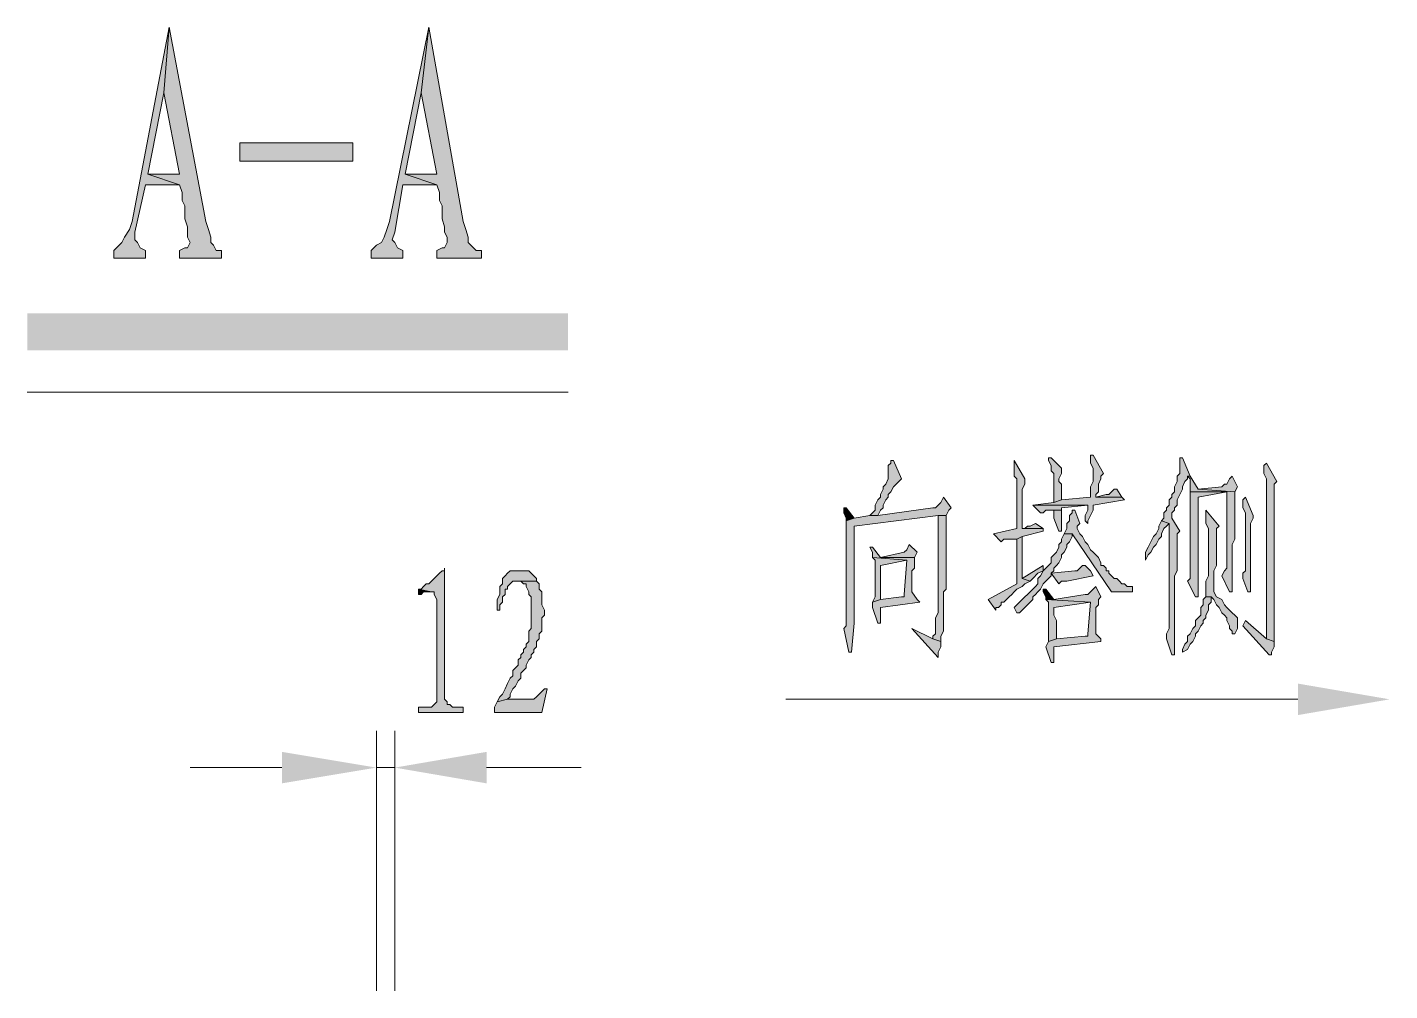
# Model space of a CAD drawing. Header units: inches. Extents: x 20 to 409, y 5 to 283.
# Drawn here: x 66.05 to 88.02, y 121.34 to 136.88 of the extents above; entities that cross this region are included whole.
import ezdxf

# ---------------------------------------------------------------- set-up
doc = ezdxf.new("R2010")
doc.units = ezdxf.units.IN
doc.header["$MEASUREMENT"] = 0
doc.layers.add('C00-00-00', color=7, linetype='Continuous')

msp = doc.modelspace()

# ---------------------------------------------------------------- hatches: boundary and pattern name
at = {"layer": 'C00-00-00'}
h = msp.add_hatch(color=0, dxfattribs=at)
h.dxf.hatch_style = 2
h.paths.add_polyline_path([(68.335, 136.881), (67.742, 133.749), (67.7, 133.622), (67.615, 133.495), (67.573, 133.41), (67.531, 133.368), (67.488, 133.325), (67.446, 133.283), (67.446, 133.156), (67.954, 133.156), (67.954, 133.283), (67.869, 133.325), (67.827, 133.41), (67.785, 133.452), (67.785, 133.579), (67.954, 134.341), (68.504, 134.341), (67.996, 134.511), (68.25, 135.823)])
h = msp.add_hatch(color=0, dxfattribs=at)
h.dxf.hatch_style = 2
h.paths.add_polyline_path([(68.335, 136.881), (68.25, 135.823), (68.504, 134.511), (67.996, 134.511), (68.504, 134.341), (68.547, 134.214), (68.547, 134.087), (68.589, 134.003), (68.589, 133.791), (68.631, 133.664), (68.631, 133.495), (68.674, 133.41), (68.631, 133.325), (68.589, 133.325), (68.504, 133.283), (68.504, 133.156), (69.182, 133.156), (69.182, 133.283), (69.097, 133.283), (69.055, 133.368), (69.012, 133.41), (69.012, 133.495), (68.97, 133.622), (68.928, 133.749)])
h = msp.add_hatch(color=0, dxfattribs=at)
h.dxf.hatch_style = 2
h.paths.add_polyline_path([(72.526, 136.881), (71.891, 133.749), (71.849, 133.622), (71.806, 133.495), (71.764, 133.41), (71.679, 133.368), (71.637, 133.325), (71.595, 133.283), (71.595, 133.156), (72.103, 133.156), (72.103, 133.283), (72.018, 133.325), (71.976, 133.41), (71.933, 133.452), (71.976, 133.579), (72.103, 134.341), (72.653, 134.341), (72.145, 134.511), (72.399, 135.823)])
h = msp.add_hatch(color=0, dxfattribs=at)
h.dxf.hatch_style = 2
h.paths.add_polyline_path([(72.526, 136.881), (72.399, 135.823), (72.653, 134.511), (72.145, 134.511), (72.653, 134.341), (72.695, 134.214), (72.695, 134.087), (72.738, 134.003), (72.738, 133.791), (72.78, 133.664), (72.78, 133.579), (72.822, 133.495), (72.822, 133.41), (72.78, 133.325), (72.738, 133.325), (72.653, 133.283), (72.653, 133.156), (73.373, 133.156), (73.373, 133.283), (73.288, 133.283), (73.203, 133.368), (73.161, 133.41), (73.161, 133.495), (73.119, 133.622), (73.076, 133.749)])
h = msp.add_hatch(color=0, dxfattribs=at)
h.dxf.hatch_style = 2
h.paths.add_polyline_path([(69.478, 135.019), (71.298, 135.019), (71.298, 134.722), (69.478, 134.722)])
h = msp.add_hatch(color=0, dxfattribs=at)
h.dxf.hatch_style = 2
h.paths.add_polyline_path([(66.049, 132.267), (66.049, 131.674), (74.77, 132.267)])
h = msp.add_hatch(color=0, dxfattribs=at)
h.dxf.hatch_style = 2
h.paths.add_polyline_path([(66.049, 131.674), (74.77, 132.267), (74.77, 131.674)])
h = msp.add_hatch(color=0, dxfattribs=at)
h.dxf.hatch_style = 2
h.paths.add_polyline_path([(80.019, 129.896), (79.977, 129.896), (79.977, 129.854), (79.934, 129.812), (79.934, 129.6), (79.892, 129.515), (79.85, 129.473), (79.85, 129.431), (79.807, 129.346), (79.807, 129.304), (79.765, 129.261), (79.723, 129.177), (79.723, 129.092), (79.68, 129.05), (79.638, 129.007), (79.765, 129.007), (79.807, 129.092), (79.85, 129.134), (79.85, 129.177), (79.892, 129.261), (79.934, 129.304), (79.934, 129.346), (79.977, 129.388), (80.019, 129.473), (80.061, 129.515), (80.104, 129.558), (80.146, 129.6)])
h = msp.add_hatch(color=0, dxfattribs=at)
h.dxf.hatch_style = 2
h.paths.add_polyline_path([(81.966, 129.896), (81.966, 129.642), (82.009, 129.6), (82.009, 128.796), (81.628, 128.711), (81.755, 128.584), (81.797, 128.626), (82.009, 128.626), (82.093, 128.669), (82.432, 128.753), (82.432, 128.796), (82.093, 128.796), (82.093, 129.177), (82.093, 129.219), (82.093, 129.431), (82.136, 129.515), (82.136, 129.6)])
h = msp.add_hatch(color=0, dxfattribs=at)
h.dxf.hatch_style = 2
h.paths.add_polyline_path([(83.236, 129.981), (83.194, 129.981), (83.194, 129.939), (83.194, 129.854), (83.236, 129.769), (83.236, 129.558), (83.194, 129.473), (83.194, 129.304), (82.728, 129.261), (82.601, 129.219), (82.263, 129.177), (83.152, 129.177), (83.152, 129.092), (83.109, 129.007), (83.109, 128.923), (83.152, 128.88), (83.152, 128.923), (83.194, 129.007), (83.236, 129.092), (83.236, 129.177), (83.744, 129.261), (83.702, 129.304), (83.279, 129.304), (83.279, 129.346), (83.321, 129.388), (83.321, 129.515), (83.363, 129.6), (83.363, 129.642), (83.406, 129.685)])
h = msp.add_hatch(color=0, dxfattribs=at)
h.dxf.hatch_style = 2
h.paths.add_polyline_path([(82.559, 129.939), (82.517, 129.939), (82.517, 129.896), (82.559, 129.812), (82.559, 129.727), (82.601, 129.685), (82.601, 129.219), (82.728, 129.261), (82.728, 129.515), (82.686, 129.558), (82.686, 129.6), (82.728, 129.685), (82.728, 129.769)])
h = msp.add_hatch(color=0, dxfattribs=at)
h.dxf.hatch_style = 2
h.paths.add_polyline_path([(84.676, 129.939), (84.633, 129.939), (84.633, 129.896), (84.633, 129.685), (84.591, 129.642), (84.591, 129.558), (84.549, 129.473), (84.549, 129.388), (84.506, 129.346), (84.506, 129.304), (84.464, 129.261), (84.464, 129.177), (84.422, 129.134), (84.422, 129.092), (84.379, 129.05), (84.379, 128.965), (84.337, 128.923), (84.464, 128.88), (84.464, 128.711), (84.464, 127.187), (84.422, 127.102), (84.422, 127.018), (84.506, 126.764), (84.549, 126.764), (84.549, 126.806), (84.549, 128.034), (84.591, 128.118), (84.591, 128.711), (84.633, 128.753), (84.506, 128.965), (84.506, 129.05), (84.549, 129.092), (84.549, 129.134), (84.591, 129.177), (84.591, 129.261), (84.633, 129.346), (84.676, 129.431), (84.676, 129.473), (84.718, 129.558), (84.76, 129.6), (84.76, 129.642), (84.803, 129.642)])
h = msp.add_hatch(color=0, dxfattribs=at)
h.dxf.hatch_style = 2
h.paths.add_polyline_path([(86.03, 129.854), (85.988, 129.812), (85.988, 129.685), (86.03, 129.6), (86.03, 127.018), (86.157, 126.975), (86.157, 127.991), (86.157, 128.118), (86.157, 129.515), (86.2, 129.558)])
h = msp.add_hatch(color=0, dxfattribs=at)
h.dxf.hatch_style = 2
h.paths.add_polyline_path([(84.803, 129.642), (84.76, 129.642), (84.803, 129.6), (84.803, 129.388), (85.395, 129.388), (85.395, 128.161), (85.353, 128.118), (85.311, 128.034), (85.438, 127.78), (85.48, 127.78), (85.48, 127.822), (85.48, 128.542), (85.522, 128.626), (85.522, 129.388), (84.93, 129.431)])
h = msp.add_hatch(color=0, dxfattribs=at)
h.dxf.hatch_style = 2
h.paths.add_polyline_path([(85.48, 129.642), (85.438, 129.6), (85.395, 129.515), (85.353, 129.515), (85.311, 129.473), (84.93, 129.431), (85.522, 129.388), (85.565, 129.473)])
h = msp.add_hatch(color=0, dxfattribs=at)
h.dxf.hatch_style = 2
h.paths.add_polyline_path([(83.617, 129.431), (83.575, 129.431), (83.533, 129.388), (83.49, 129.346), (83.448, 129.346), (83.279, 129.304), (83.702, 129.304)])
h = msp.add_hatch(color=0, dxfattribs=at)
h.dxf.hatch_style = 2
h.paths.add_polyline_path([(80.823, 129.304), (80.781, 129.219), (80.739, 129.177), (80.696, 129.134), (80.654, 129.134), (79.765, 129.007), (79.638, 129.007), (79.384, 128.965), (79.257, 128.923), (79.257, 127.737), (79.257, 127.653), (79.257, 127.229), (79.215, 127.187), (79.299, 126.806), (79.342, 126.806), (79.384, 127.272), (79.384, 128.838), (80.739, 129.007), (80.866, 129.007), (80.908, 129.092), (80.95, 129.134)])
h = msp.add_hatch(color=0, dxfattribs=at)
h.dxf.hatch_style = 2
h.paths.add_polyline_path([(84.803, 129.388), (84.803, 127.991), (84.76, 127.949), (84.887, 127.695), (84.93, 127.695), (84.93, 127.737), (84.93, 129.304), (85.395, 129.388)])
h = msp.add_hatch(color=0, dxfattribs=at)
h.dxf.hatch_style = 2
h.paths.add_polyline_path([(85.692, 129.304), (85.649, 129.261), (85.649, 129.134), (85.692, 129.05), (85.692, 128.118), (85.649, 128.076), (85.649, 127.991), (85.734, 127.78), (85.776, 127.78), (85.776, 127.822), (85.776, 128.88), (85.819, 128.965), (85.819, 129.007)])
h = msp.add_hatch(color=0, dxfattribs=at)
h.dxf.hatch_style = 2
h.paths.add_polyline_path([(79.257, 129.134), (79.215, 129.134), (79.215, 129.05), (79.257, 128.965), (79.257, 128.923), (79.384, 128.965)])
h = msp.add_hatch(color=0, dxfattribs=at)
h.dxf.hatch_style = 2
h.paths.add_polyline_path([(80.866, 129.007), (80.739, 129.007), (80.739, 128.923), (80.739, 127.441), (80.696, 127.356), (80.696, 127.272), (80.696, 127.102), (80.654, 127.06), (80.654, 127.018), (80.781, 126.975), (80.781, 127.06), (80.823, 127.145), (80.823, 127.78), (80.866, 127.822)])
h = msp.add_hatch(color=0, dxfattribs=at)
h.dxf.hatch_style = 2
h.paths.add_polyline_path([(82.263, 129.177), (82.39, 129.05), (82.432, 129.05), (82.474, 129.092), (82.728, 129.092), (82.728, 129.134), (83.152, 129.177)])
h = msp.add_hatch(color=0, dxfattribs=at)
h.dxf.hatch_style = 2
h.paths.add_polyline_path([(82.728, 129.092), (82.601, 129.092), (82.601, 128.965), (82.686, 128.753), (82.728, 128.753), (82.728, 128.838)])
h = msp.add_hatch(color=0, dxfattribs=at)
h.dxf.hatch_style = 2
h.paths.add_polyline_path([(82.94, 129.092), (82.898, 129.092), (82.898, 129.05), (82.855, 129.007), (82.855, 128.923), (82.813, 128.88), (82.813, 128.796), (82.771, 128.711), (82.898, 128.711), (83.533, 127.78), (83.871, 127.78), (83.871, 127.864), (83.787, 127.864), (83.744, 127.907), (83.702, 127.907), (83.66, 127.949), (83.617, 127.991), (83.575, 127.991), (83.533, 128.034), (83.49, 128.076), (83.49, 128.118), (83.448, 128.118), (83.448, 128.161), (83.406, 128.203), (83.363, 128.203), (83.363, 128.245), (83.321, 128.33), (83.279, 128.372), (83.236, 128.415), (83.194, 128.457), (83.152, 128.542), (83.109, 128.584), (83.067, 128.669), (83.025, 128.711), (82.982, 128.796), (82.982, 128.838), (83.025, 128.88)])
h = msp.add_hatch(color=0, dxfattribs=at)
h.dxf.hatch_style = 2
h.paths.add_polyline_path([(85.057, 129.092), (85.057, 128.88), (85.099, 128.796), (85.099, 128.034), (85.057, 127.949), (85.057, 127.695), (85.141, 127.695), (85.184, 127.653), (85.226, 127.568), (85.268, 127.526), (85.311, 127.441), (85.353, 127.399), (85.395, 127.356), (85.395, 127.314), (85.438, 127.229), (85.438, 127.187), (85.48, 127.145), (85.48, 127.102), (85.522, 127.102), (85.565, 127.187), (85.565, 127.356), (85.522, 127.399), (85.48, 127.441), (85.438, 127.483), (85.395, 127.526), (85.353, 127.568), (85.311, 127.653), (85.226, 127.695), (85.184, 127.78), (85.184, 128.118), (85.226, 128.203), (85.226, 128.796), (85.268, 128.838)])
h = msp.add_hatch(color=0, dxfattribs=at)
h.dxf.hatch_style = 2
h.paths.add_polyline_path([(82.305, 128.88), (82.22, 128.838), (82.178, 128.838), (82.136, 128.796), (82.093, 128.796), (82.432, 128.796)])
h = msp.add_hatch(color=0, dxfattribs=at)
h.dxf.hatch_style = 2
h.paths.add_polyline_path([(84.337, 128.923), (84.295, 128.838), (84.295, 128.796), (84.252, 128.711), (84.21, 128.669), (84.168, 128.584), (84.125, 128.499), (84.083, 128.415), (84.083, 128.288), (84.125, 128.372), (84.168, 128.415), (84.21, 128.499), (84.252, 128.542), (84.295, 128.626), (84.337, 128.669), (84.337, 128.711), (84.379, 128.796), (84.422, 128.838), (84.464, 128.88)])
h = msp.add_hatch(color=0, dxfattribs=at)
h.dxf.hatch_style = 2
h.paths.add_polyline_path([(80.273, 128.542), (80.231, 128.457), (80.188, 128.415), (79.807, 128.33), (80.358, 128.33), (80.4, 128.415)])
h = msp.add_hatch(color=0, dxfattribs=at)
h.dxf.hatch_style = 2
h.paths.add_polyline_path([(82.093, 128.669), (82.009, 128.626), (82.009, 127.907), (81.543, 127.653), (81.67, 127.483), (81.67, 127.526), (81.712, 127.526), (81.755, 127.568), (81.755, 127.61), (81.797, 127.61), (81.839, 127.653), (81.882, 127.695), (81.924, 127.737), (81.966, 127.78), (82.009, 127.822), (82.093, 127.864), (82.136, 127.907), (82.22, 127.949), (82.093, 127.991), (82.093, 128.542), (82.093, 128.626)])
h = msp.add_hatch(color=0, dxfattribs=at)
h.dxf.hatch_style = 2
h.paths.add_polyline_path([(82.771, 128.711), (82.728, 128.626), (82.728, 128.584), (82.686, 128.542), (82.686, 128.499), (82.644, 128.415), (82.601, 128.372), (82.559, 128.33), (82.559, 128.245), (82.517, 128.203), (82.474, 128.161), (82.432, 128.118), (82.39, 128.034), (82.347, 127.991), (82.347, 127.907), (82.305, 127.864), (82.263, 127.822), (82.22, 127.78), (82.178, 127.737), (82.136, 127.695), (82.093, 127.653), (82.051, 127.61), (82.009, 127.568), (81.966, 127.526), (82.009, 127.441), (82.051, 127.441), (82.093, 127.483), (82.136, 127.526), (82.178, 127.568), (82.22, 127.61), (82.263, 127.653), (82.263, 127.695), (82.305, 127.737), (82.347, 127.78), (82.39, 127.822), (82.432, 127.907), (82.474, 127.949), (82.517, 127.991), (82.559, 128.034), (82.559, 128.076), (82.601, 128.118), (82.601, 128.161), (82.644, 128.203), (82.686, 128.245), (82.728, 128.33), (82.728, 128.372), (82.771, 128.415), (82.813, 128.499), (82.813, 128.542), (82.855, 128.584), (82.898, 128.669), (82.898, 128.711)])
h = msp.add_hatch(color=0, dxfattribs=at)
h.dxf.hatch_style = 2
h.paths.add_polyline_path([(79.68, 128.499), (79.638, 128.499), (79.68, 128.415), (79.68, 128.33), (80.231, 128.288), (80.188, 127.737), (80.188, 127.695), (80.146, 127.695), (79.807, 127.653), (79.68, 127.61), (79.68, 127.526), (79.765, 127.272), (79.807, 127.272), (79.807, 127.314), (79.807, 127.526), (80.442, 127.61), (80.4, 127.653), (80.315, 127.78), (80.315, 128.118), (80.358, 128.161), (80.358, 128.33), (79.807, 128.33)])
h = msp.add_hatch(color=0, dxfattribs=at)
h.dxf.hatch_style = 2
h.paths.add_polyline_path([(79.68, 128.33), (79.723, 128.288), (79.723, 127.695), (79.68, 127.61), (79.807, 127.653), (79.807, 128.203), (80.231, 128.288)])
h = msp.add_hatch(color=0, dxfattribs=at)
h.dxf.hatch_style = 2
h.paths.add_polyline_path([(72.78, 128.161), (72.78, 128.118), (72.738, 128.118), (72.695, 128.076), (72.653, 128.034), (72.611, 127.991), (72.568, 127.949), (72.526, 127.907), (72.484, 127.907), (72.441, 127.864), (72.399, 127.822), (72.357, 127.822), (72.568, 127.78), (72.611, 127.78), (72.611, 127.737), (72.653, 127.653), (72.653, 126.002), (72.611, 125.959), (72.568, 125.917), (72.357, 125.917), (72.357, 125.832), (73.076, 125.832), (73.076, 125.917), (72.907, 125.917), (72.865, 125.959), (72.822, 125.959), (72.822, 126.002), (72.78, 126.044)])
h = msp.add_hatch(color=0, dxfattribs=at)
h.dxf.hatch_style = 2
h.paths.add_polyline_path([(74.008, 128.118), (73.838, 128.118), (73.796, 128.076), (73.754, 128.034), (73.711, 127.991), (73.711, 127.907), (73.669, 127.864), (73.669, 127.737), (73.627, 127.653), (73.627, 127.483), (73.669, 127.483), (73.669, 127.568), (73.711, 127.61), (73.711, 127.695), (73.754, 127.737), (73.754, 127.822), (73.796, 127.822), (73.796, 127.864), (73.838, 127.907), (73.881, 127.949), (73.965, 127.949), (74.262, 127.949), (74.262, 127.991), (74.219, 128.034), (74.177, 128.076), (74.135, 128.118)])
h = msp.add_hatch(color=0, dxfattribs=at)
h.dxf.hatch_style = 2
h.paths.add_polyline_path([(82.432, 128.203), (82.093, 127.991), (82.22, 127.949), (82.263, 127.991), (82.347, 128.076), (82.432, 128.118)])
h = msp.add_hatch(color=0, dxfattribs=at)
h.dxf.hatch_style = 2
h.paths.add_polyline_path([(83.109, 128.203), (83.067, 128.203), (83.025, 128.161), (82.982, 128.118), (82.94, 128.118), (82.559, 128.076), (82.686, 127.907), (82.728, 127.949), (82.813, 127.949), (83.236, 128.034), (83.194, 128.118)])
h = msp.add_hatch(color=0, dxfattribs=at)
h.dxf.hatch_style = 2
h.paths.add_polyline_path([(74.262, 127.949), (73.965, 127.949), (74.008, 127.949), (74.05, 127.907), (74.092, 127.907), (74.092, 127.864), (74.135, 127.78), (74.135, 127.737), (74.177, 127.695), (74.177, 127.187), (74.135, 127.145), (74.135, 126.975), (74.092, 126.933), (74.092, 126.891), (74.05, 126.848), (74.05, 126.806), (74.008, 126.764), (74.008, 126.721), (73.965, 126.679), (73.965, 126.594), (73.923, 126.552), (73.881, 126.51), (73.881, 126.425), (73.838, 126.383), (73.796, 126.298), (73.754, 126.213), (73.711, 126.129), (73.669, 126.086), (73.627, 126.002), (73.796, 126.044), (73.838, 126.086), (73.838, 126.129), (73.881, 126.213), (73.923, 126.256), (73.965, 126.34), (74.008, 126.383), (74.008, 126.467), (74.05, 126.51), (74.092, 126.552), (74.092, 126.594), (74.135, 126.679), (74.177, 126.721), (74.177, 126.764), (74.219, 126.806), (74.219, 126.848), (74.262, 126.891), (74.262, 126.975), (74.304, 127.018), (74.304, 127.102), (74.346, 127.145), (74.346, 127.356), (74.389, 127.399), (74.389, 127.483), (74.346, 127.568), (74.346, 127.78), (74.304, 127.822), (74.304, 127.907)])
h = msp.add_hatch(color=0, dxfattribs=at)
h.dxf.hatch_style = 2
h.paths.add_polyline_path([(72.357, 127.822), (72.357, 127.737), (72.399, 127.737), (72.441, 127.78), (72.568, 127.78)])
h = msp.add_hatch(color=0, dxfattribs=at)
h.dxf.hatch_style = 2
h.paths.add_polyline_path([(82.474, 127.822), (82.432, 127.822), (82.432, 127.78), (82.474, 127.695), (82.474, 127.653), (82.601, 127.653)])
h = msp.add_hatch(color=0, dxfattribs=at)
h.dxf.hatch_style = 2
h.paths.add_polyline_path([(83.279, 127.864), (83.236, 127.822), (83.194, 127.78), (83.152, 127.737), (83.109, 127.737), (82.601, 127.653), (82.474, 127.653), (83.194, 127.61), (83.152, 127.102), (83.152, 127.06), (83.109, 127.06), (82.644, 127.018), (82.517, 126.975), (82.474, 126.891), (82.559, 126.637), (82.601, 126.637), (82.601, 126.679), (82.601, 126.891), (83.363, 126.975), (83.363, 127.018), (83.279, 127.102), (83.279, 127.229), (83.279, 127.314), (83.279, 127.526), (83.321, 127.568), (83.321, 127.653), (83.363, 127.695)])
h = msp.add_hatch(color=0, dxfattribs=at)
h.dxf.hatch_style = 2
h.paths.add_polyline_path([(82.474, 127.653), (82.517, 127.61), (82.517, 126.975), (82.644, 127.018), (82.644, 127.314), (82.601, 127.399), (82.601, 127.526), (83.194, 127.61)])
h = msp.add_hatch(color=0, dxfattribs=at)
h.dxf.hatch_style = 2
h.paths.add_polyline_path([(85.057, 127.695), (85.014, 127.653), (85.014, 127.568), (84.972, 127.526), (84.972, 127.399), (84.93, 127.356), (84.887, 127.314), (84.887, 127.229), (84.845, 127.187), (84.803, 127.102), (84.76, 127.06), (84.76, 126.975), (84.718, 126.933), (84.676, 126.848), (84.676, 126.806), (84.76, 126.848), (84.803, 126.933), (84.845, 126.975), (84.887, 127.06), (84.887, 127.102), (84.93, 127.145), (84.972, 127.229), (85.014, 127.272), (85.014, 127.314), (85.057, 127.356), (85.057, 127.399), (85.099, 127.483), (85.099, 127.568), (85.141, 127.61), (85.141, 127.695)])
h = msp.add_hatch(color=0, dxfattribs=at)
h.dxf.hatch_style = 2
h.paths.add_polyline_path([(85.692, 127.314), (85.649, 127.229), (86.073, 126.764), (86.115, 126.764), (86.115, 126.806), (86.157, 126.891), (86.157, 126.975), (86.03, 127.018)])
h = msp.add_hatch(color=0, dxfattribs=at)
h.dxf.hatch_style = 2
h.paths.add_polyline_path([(80.315, 127.187), (80.739, 126.721), (80.739, 126.806), (80.781, 126.891), (80.781, 126.975), (80.654, 127.018)])
h = msp.add_hatch(color=0, dxfattribs=at)
h.dxf.hatch_style = 2
h.paths.add_polyline_path([(74.431, 126.213), (74.389, 126.213), (74.346, 126.171), (74.304, 126.129), (74.262, 126.086), (74.219, 126.044), (73.796, 126.044), (73.627, 126.002), (73.584, 125.917), (73.584, 125.832), (74.346, 125.832)])
h = msp.add_hatch(color=0, dxfattribs=at)
h.dxf.hatch_style = 2
h.paths.add_polyline_path([(86.538, 126.298), (88.02, 126.044), (86.538, 125.79)])
h = msp.add_hatch(color=0, dxfattribs=at)
h.dxf.hatch_style = 2
h.paths.add_polyline_path([(70.155, 125.197), (70.155, 124.689), (71.679, 124.943)])
h = msp.add_hatch(color=0, dxfattribs=at)
h.dxf.hatch_style = 2
h.paths.add_polyline_path([(73.457, 125.197), (73.457, 124.689), (71.976, 124.943)])

# ---------------------------------------------------------------- linework, layer by layer
at = {"layer": 'C00-00-00', "color": 0, "lineweight": 0}
for points in [[(68.335, 136.881), (67.742, 133.749), (67.7, 133.622), (67.615, 133.495), (67.573, 133.41), (67.531, 133.368), (67.488, 133.325), (67.446, 133.283), (67.446, 133.156), (67.954, 133.156), (67.954, 133.283), (67.869, 133.325), (67.827, 133.41), (67.785, 133.452), (67.785, 133.579), (67.954, 134.341), (68.504, 134.341), (67.996, 134.511), (68.25, 135.823)], [(68.335, 136.881), (68.25, 135.823), (68.504, 134.511), (67.996, 134.511), (68.504, 134.341), (68.547, 134.214), (68.547, 134.087), (68.589, 134.003), (68.589, 133.791), (68.631, 133.664), (68.631, 133.495), (68.674, 133.41), (68.631, 133.325), (68.589, 133.325), (68.504, 133.283), (68.504, 133.156), (69.182, 133.156), (69.182, 133.283), (69.097, 133.283), (69.055, 133.368), (69.012, 133.41), (69.012, 133.495), (68.97, 133.622), (68.928, 133.749)], [(72.526, 136.881), (71.891, 133.749), (71.849, 133.622), (71.806, 133.495), (71.764, 133.41), (71.679, 133.368), (71.637, 133.325), (71.595, 133.283), (71.595, 133.156), (72.103, 133.156), (72.103, 133.283), (72.018, 133.325), (71.976, 133.41), (71.933, 133.452), (71.976, 133.579), (72.103, 134.341), (72.653, 134.341), (72.145, 134.511), (72.399, 135.823)], [(72.526, 136.881), (72.399, 135.823), (72.653, 134.511), (72.145, 134.511), (72.653, 134.341), (72.695, 134.214), (72.695, 134.087), (72.738, 134.003), (72.738, 133.791), (72.78, 133.664), (72.78, 133.579), (72.822, 133.495), (72.822, 133.41), (72.78, 133.325), (72.738, 133.325), (72.653, 133.283), (72.653, 133.156), (73.373, 133.156), (73.373, 133.283), (73.288, 133.283), (73.203, 133.368), (73.161, 133.41), (73.161, 133.495), (73.119, 133.622), (73.076, 133.749)], [(69.478, 135.019), (71.298, 135.019), (71.298, 134.722), (69.478, 134.722)], [(80.019, 129.896), (79.977, 129.896), (79.977, 129.854), (79.934, 129.812), (79.934, 129.6), (79.892, 129.515), (79.85, 129.473), (79.85, 129.431), (79.807, 129.346), (79.807, 129.304), (79.765, 129.261), (79.723, 129.177), (79.723, 129.092), (79.68, 129.05), (79.638, 129.007), (79.765, 129.007), (79.807, 129.092), (79.85, 129.134), (79.85, 129.177), (79.892, 129.261), (79.934, 129.304), (79.934, 129.346), (79.977, 129.388), (80.019, 129.473), (80.061, 129.515), (80.104, 129.558), (80.146, 129.6)], [(81.966, 129.896), (81.966, 129.642), (82.009, 129.6), (82.009, 128.796), (81.628, 128.711), (81.755, 128.584), (81.797, 128.626), (82.009, 128.626), (82.093, 128.669), (82.432, 128.753), (82.432, 128.796), (82.093, 128.796), (82.093, 129.177), (82.093, 129.219), (82.093, 129.431), (82.136, 129.515), (82.136, 129.6)], [(83.236, 129.981), (83.194, 129.981), (83.194, 129.939), (83.194, 129.854), (83.236, 129.769), (83.236, 129.558), (83.194, 129.473), (83.194, 129.304), (82.728, 129.261), (82.601, 129.219), (82.263, 129.177), (83.152, 129.177), (83.152, 129.092), (83.109, 129.007), (83.109, 128.923), (83.152, 128.88), (83.152, 128.923), (83.194, 129.007), (83.236, 129.092), (83.236, 129.177), (83.744, 129.261), (83.702, 129.304), (83.279, 129.304), (83.279, 129.346), (83.321, 129.388), (83.321, 129.515), (83.363, 129.6), (83.363, 129.642), (83.406, 129.685)], [(82.559, 129.939), (82.517, 129.939), (82.517, 129.896), (82.559, 129.812), (82.559, 129.727), (82.601, 129.685), (82.601, 129.219), (82.728, 129.261), (82.728, 129.515), (82.686, 129.558), (82.686, 129.6), (82.728, 129.685), (82.728, 129.769)], [(84.676, 129.939), (84.633, 129.939), (84.633, 129.896), (84.633, 129.685), (84.591, 129.642), (84.591, 129.558), (84.549, 129.473), (84.549, 129.388), (84.506, 129.346), (84.506, 129.304), (84.464, 129.261), (84.464, 129.177), (84.422, 129.134), (84.422, 129.092), (84.379, 129.05), (84.379, 128.965), (84.337, 128.923), (84.464, 128.88), (84.464, 128.711), (84.464, 127.187), (84.422, 127.102), (84.422, 127.018), (84.506, 126.764), (84.549, 126.764), (84.549, 126.806), (84.549, 128.034), (84.591, 128.118), (84.591, 128.711), (84.633, 128.753), (84.506, 128.965), (84.506, 129.05), (84.549, 129.092), (84.549, 129.134), (84.591, 129.177), (84.591, 129.261), (84.633, 129.346), (84.676, 129.431), (84.676, 129.473), (84.718, 129.558), (84.76, 129.6), (84.76, 129.642), (84.803, 129.642)], [(86.03, 129.854), (85.988, 129.812), (85.988, 129.685), (86.03, 129.6), (86.03, 127.018), (86.157, 126.975), (86.157, 127.991), (86.157, 128.118), (86.157, 129.515), (86.2, 129.558)], [(84.803, 129.642), (84.76, 129.642), (84.803, 129.6), (84.803, 129.388), (85.395, 129.388), (85.395, 128.161), (85.353, 128.118), (85.311, 128.034), (85.438, 127.78), (85.48, 127.78), (85.48, 127.822), (85.48, 128.542), (85.522, 128.626), (85.522, 129.388), (84.93, 129.431)], [(85.48, 129.642), (85.438, 129.6), (85.395, 129.515), (85.353, 129.515), (85.311, 129.473), (84.93, 129.431), (85.522, 129.388), (85.565, 129.473)], [(83.617, 129.431), (83.575, 129.431), (83.533, 129.388), (83.49, 129.346), (83.448, 129.346), (83.279, 129.304), (83.702, 129.304)], [(80.823, 129.304), (80.781, 129.219), (80.739, 129.177), (80.696, 129.134), (80.654, 129.134), (79.765, 129.007), (79.638, 129.007), (79.384, 128.965), (79.257, 128.923), (79.257, 127.737), (79.257, 127.653), (79.257, 127.229), (79.215, 127.187), (79.299, 126.806), (79.342, 126.806), (79.384, 127.272), (79.384, 128.838), (80.739, 129.007), (80.866, 129.007), (80.908, 129.092), (80.95, 129.134)], [(84.803, 129.388), (84.803, 127.991), (84.76, 127.949), (84.887, 127.695), (84.93, 127.695), (84.93, 127.737), (84.93, 129.304), (85.395, 129.388)], [(85.692, 129.304), (85.649, 129.261), (85.649, 129.134), (85.692, 129.05), (85.692, 128.118), (85.649, 128.076), (85.649, 127.991), (85.734, 127.78), (85.776, 127.78), (85.776, 127.822), (85.776, 128.88), (85.819, 128.965), (85.819, 129.007)], [(79.257, 129.134), (79.215, 129.134), (79.215, 129.05), (79.257, 128.965), (79.257, 128.923), (79.384, 128.965)], [(80.866, 129.007), (80.739, 129.007), (80.739, 128.923), (80.739, 127.441), (80.696, 127.356), (80.696, 127.272), (80.696, 127.102), (80.654, 127.06), (80.654, 127.018), (80.781, 126.975), (80.781, 127.06), (80.823, 127.145), (80.823, 127.78), (80.866, 127.822)], [(82.263, 129.177), (82.39, 129.05), (82.432, 129.05), (82.474, 129.092), (82.728, 129.092), (82.728, 129.134), (83.152, 129.177)], [(82.728, 129.092), (82.601, 129.092), (82.601, 128.965), (82.686, 128.753), (82.728, 128.753), (82.728, 128.838)], [(82.94, 129.092), (82.898, 129.092), (82.898, 129.05), (82.855, 129.007), (82.855, 128.923), (82.813, 128.88), (82.813, 128.796), (82.771, 128.711), (82.898, 128.711), (83.533, 127.78), (83.871, 127.78), (83.871, 127.864), (83.787, 127.864), (83.744, 127.907), (83.702, 127.907), (83.66, 127.949), (83.617, 127.991), (83.575, 127.991), (83.533, 128.034), (83.49, 128.076), (83.49, 128.118), (83.448, 128.118), (83.448, 128.161), (83.406, 128.203), (83.363, 128.203), (83.363, 128.245), (83.321, 128.33), (83.279, 128.372), (83.236, 128.415), (83.194, 128.457), (83.152, 128.542), (83.109, 128.584), (83.067, 128.669), (83.025, 128.711), (82.982, 128.796), (82.982, 128.838), (83.025, 128.88)], [(85.057, 129.092), (85.057, 128.88), (85.099, 128.796), (85.099, 128.034), (85.057, 127.949), (85.057, 127.695), (85.141, 127.695), (85.184, 127.653), (85.226, 127.568), (85.268, 127.526), (85.311, 127.441), (85.353, 127.399), (85.395, 127.356), (85.395, 127.314), (85.438, 127.229), (85.438, 127.187), (85.48, 127.145), (85.48, 127.102), (85.522, 127.102), (85.565, 127.187), (85.565, 127.356), (85.522, 127.399), (85.48, 127.441), (85.438, 127.483), (85.395, 127.526), (85.353, 127.568), (85.311, 127.653), (85.226, 127.695), (85.184, 127.78), (85.184, 128.118), (85.226, 128.203), (85.226, 128.796), (85.268, 128.838)], [(82.305, 128.88), (82.22, 128.838), (82.178, 128.838), (82.136, 128.796), (82.093, 128.796), (82.432, 128.796)], [(84.337, 128.923), (84.295, 128.838), (84.295, 128.796), (84.252, 128.711), (84.21, 128.669), (84.168, 128.584), (84.125, 128.499), (84.083, 128.415), (84.083, 128.288), (84.125, 128.372), (84.168, 128.415), (84.21, 128.499), (84.252, 128.542), (84.295, 128.626), (84.337, 128.669), (84.337, 128.711), (84.379, 128.796), (84.422, 128.838), (84.464, 128.88)], [(80.273, 128.542), (80.231, 128.457), (80.188, 128.415), (79.807, 128.33), (80.358, 128.33), (80.4, 128.415)], [(82.093, 128.669), (82.009, 128.626), (82.009, 127.907), (81.543, 127.653), (81.67, 127.483), (81.67, 127.526), (81.712, 127.526), (81.755, 127.568), (81.755, 127.61), (81.797, 127.61), (81.839, 127.653), (81.882, 127.695), (81.924, 127.737), (81.966, 127.78), (82.009, 127.822), (82.093, 127.864), (82.136, 127.907), (82.22, 127.949), (82.093, 127.991), (82.093, 128.542), (82.093, 128.626)], [(82.771, 128.711), (82.728, 128.626), (82.728, 128.584), (82.686, 128.542), (82.686, 128.499), (82.644, 128.415), (82.601, 128.372), (82.559, 128.33), (82.559, 128.245), (82.517, 128.203), (82.474, 128.161), (82.432, 128.118), (82.39, 128.034), (82.347, 127.991), (82.347, 127.907), (82.305, 127.864), (82.263, 127.822), (82.22, 127.78), (82.178, 127.737), (82.136, 127.695), (82.093, 127.653), (82.051, 127.61), (82.009, 127.568), (81.966, 127.526), (82.009, 127.441), (82.051, 127.441), (82.093, 127.483), (82.136, 127.526), (82.178, 127.568), (82.22, 127.61), (82.263, 127.653), (82.263, 127.695), (82.305, 127.737), (82.347, 127.78), (82.39, 127.822), (82.432, 127.907), (82.474, 127.949), (82.517, 127.991), (82.559, 128.034), (82.559, 128.076), (82.601, 128.118), (82.601, 128.161), (82.644, 128.203), (82.686, 128.245), (82.728, 128.33), (82.728, 128.372), (82.771, 128.415), (82.813, 128.499), (82.813, 128.542), (82.855, 128.584), (82.898, 128.669), (82.898, 128.711)], [(79.68, 128.499), (79.638, 128.499), (79.68, 128.415), (79.68, 128.33), (80.231, 128.288), (80.188, 127.737), (80.188, 127.695), (80.146, 127.695), (79.807, 127.653), (79.68, 127.61), (79.68, 127.526), (79.765, 127.272), (79.807, 127.272), (79.807, 127.314), (79.807, 127.526), (80.442, 127.61), (80.4, 127.653), (80.315, 127.78), (80.315, 128.118), (80.358, 128.161), (80.358, 128.33), (79.807, 128.33)], [(79.68, 128.33), (79.723, 128.288), (79.723, 127.695), (79.68, 127.61), (79.807, 127.653), (79.807, 128.203), (80.231, 128.288)], [(72.78, 128.161), (72.78, 128.118), (72.738, 128.118), (72.695, 128.076), (72.653, 128.034), (72.611, 127.991), (72.568, 127.949), (72.526, 127.907), (72.484, 127.907), (72.441, 127.864), (72.399, 127.822), (72.357, 127.822), (72.568, 127.78), (72.611, 127.78), (72.611, 127.737), (72.653, 127.653), (72.653, 126.002), (72.611, 125.959), (72.568, 125.917), (72.357, 125.917), (72.357, 125.832), (73.076, 125.832), (73.076, 125.917), (72.907, 125.917), (72.865, 125.959), (72.822, 125.959), (72.822, 126.002), (72.78, 126.044)], [(74.008, 128.118), (73.838, 128.118), (73.796, 128.076), (73.754, 128.034), (73.711, 127.991), (73.711, 127.907), (73.669, 127.864), (73.669, 127.737), (73.627, 127.653), (73.627, 127.483), (73.669, 127.483), (73.669, 127.568), (73.711, 127.61), (73.711, 127.695), (73.754, 127.737), (73.754, 127.822), (73.796, 127.822), (73.796, 127.864), (73.838, 127.907), (73.881, 127.949), (73.965, 127.949), (74.262, 127.949), (74.262, 127.991), (74.219, 128.034), (74.177, 128.076), (74.135, 128.118)], [(82.432, 128.203), (82.093, 127.991), (82.22, 127.949), (82.263, 127.991), (82.347, 128.076), (82.432, 128.118)], [(83.109, 128.203), (83.067, 128.203), (83.025, 128.161), (82.982, 128.118), (82.94, 128.118), (82.559, 128.076), (82.686, 127.907), (82.728, 127.949), (82.813, 127.949), (83.236, 128.034), (83.194, 128.118)], [(74.262, 127.949), (73.965, 127.949), (74.008, 127.949), (74.05, 127.907), (74.092, 127.907), (74.092, 127.864), (74.135, 127.78), (74.135, 127.737), (74.177, 127.695), (74.177, 127.187), (74.135, 127.145), (74.135, 126.975), (74.092, 126.933), (74.092, 126.891), (74.05, 126.848), (74.05, 126.806), (74.008, 126.764), (74.008, 126.721), (73.965, 126.679), (73.965, 126.594), (73.923, 126.552), (73.881, 126.51), (73.881, 126.425), (73.838, 126.383), (73.796, 126.298), (73.754, 126.213), (73.711, 126.129), (73.669, 126.086), (73.627, 126.002), (73.796, 126.044), (73.838, 126.086), (73.838, 126.129), (73.881, 126.213), (73.923, 126.256), (73.965, 126.34), (74.008, 126.383), (74.008, 126.467), (74.05, 126.51), (74.092, 126.552), (74.092, 126.594), (74.135, 126.679), (74.177, 126.721), (74.177, 126.764), (74.219, 126.806), (74.219, 126.848), (74.262, 126.891), (74.262, 126.975), (74.304, 127.018), (74.304, 127.102), (74.346, 127.145), (74.346, 127.356), (74.389, 127.399), (74.389, 127.483), (74.346, 127.568), (74.346, 127.78), (74.304, 127.822), (74.304, 127.907)], [(72.357, 127.822), (72.357, 127.737), (72.399, 127.737), (72.441, 127.78), (72.568, 127.78)], [(82.474, 127.822), (82.432, 127.822), (82.432, 127.78), (82.474, 127.695), (82.474, 127.653), (82.601, 127.653)], [(83.279, 127.864), (83.236, 127.822), (83.194, 127.78), (83.152, 127.737), (83.109, 127.737), (82.601, 127.653), (82.474, 127.653), (83.194, 127.61), (83.152, 127.102), (83.152, 127.06), (83.109, 127.06), (82.644, 127.018), (82.517, 126.975), (82.474, 126.891), (82.559, 126.637), (82.601, 126.637), (82.601, 126.679), (82.601, 126.891), (83.363, 126.975), (83.363, 127.018), (83.279, 127.102), (83.279, 127.229), (83.279, 127.314), (83.279, 127.526), (83.321, 127.568), (83.321, 127.653), (83.363, 127.695)], [(82.474, 127.653), (82.517, 127.61), (82.517, 126.975), (82.644, 127.018), (82.644, 127.314), (82.601, 127.399), (82.601, 127.526), (83.194, 127.61)], [(85.057, 127.695), (85.014, 127.653), (85.014, 127.568), (84.972, 127.526), (84.972, 127.399), (84.93, 127.356), (84.887, 127.314), (84.887, 127.229), (84.845, 127.187), (84.803, 127.102), (84.76, 127.06), (84.76, 126.975), (84.718, 126.933), (84.676, 126.848), (84.676, 126.806), (84.76, 126.848), (84.803, 126.933), (84.845, 126.975), (84.887, 127.06), (84.887, 127.102), (84.93, 127.145), (84.972, 127.229), (85.014, 127.272), (85.014, 127.314), (85.057, 127.356), (85.057, 127.399), (85.099, 127.483), (85.099, 127.568), (85.141, 127.61), (85.141, 127.695)], [(85.692, 127.314), (85.649, 127.229), (86.073, 126.764), (86.115, 126.764), (86.115, 126.806), (86.157, 126.891), (86.157, 126.975), (86.03, 127.018)], [(80.315, 127.187), (80.739, 126.721), (80.739, 126.806), (80.781, 126.891), (80.781, 126.975), (80.654, 127.018)], [(74.431, 126.213), (74.389, 126.213), (74.346, 126.171), (74.304, 126.129), (74.262, 126.086), (74.219, 126.044), (73.796, 126.044), (73.627, 126.002), (73.584, 125.917), (73.584, 125.832), (74.346, 125.832)]]:
    msp.add_lwpolyline(points, close=True, dxfattribs=at)
for points in [[(66.049, 130.997), (74.77, 130.997)], [(86.538, 126.044), (78.283, 126.044)], [(71.679, 121.345), (71.679, 125.536)], [(71.976, 121.345), (71.976, 125.536)], [(70.155, 124.943), (68.674, 124.943)], [(71.679, 124.943), (71.976, 124.943)], [(73.457, 124.943), (74.981, 124.943)]]:
    msp.add_lwpolyline(points, dxfattribs=at)

doc.saveas('drawing.dxf')
